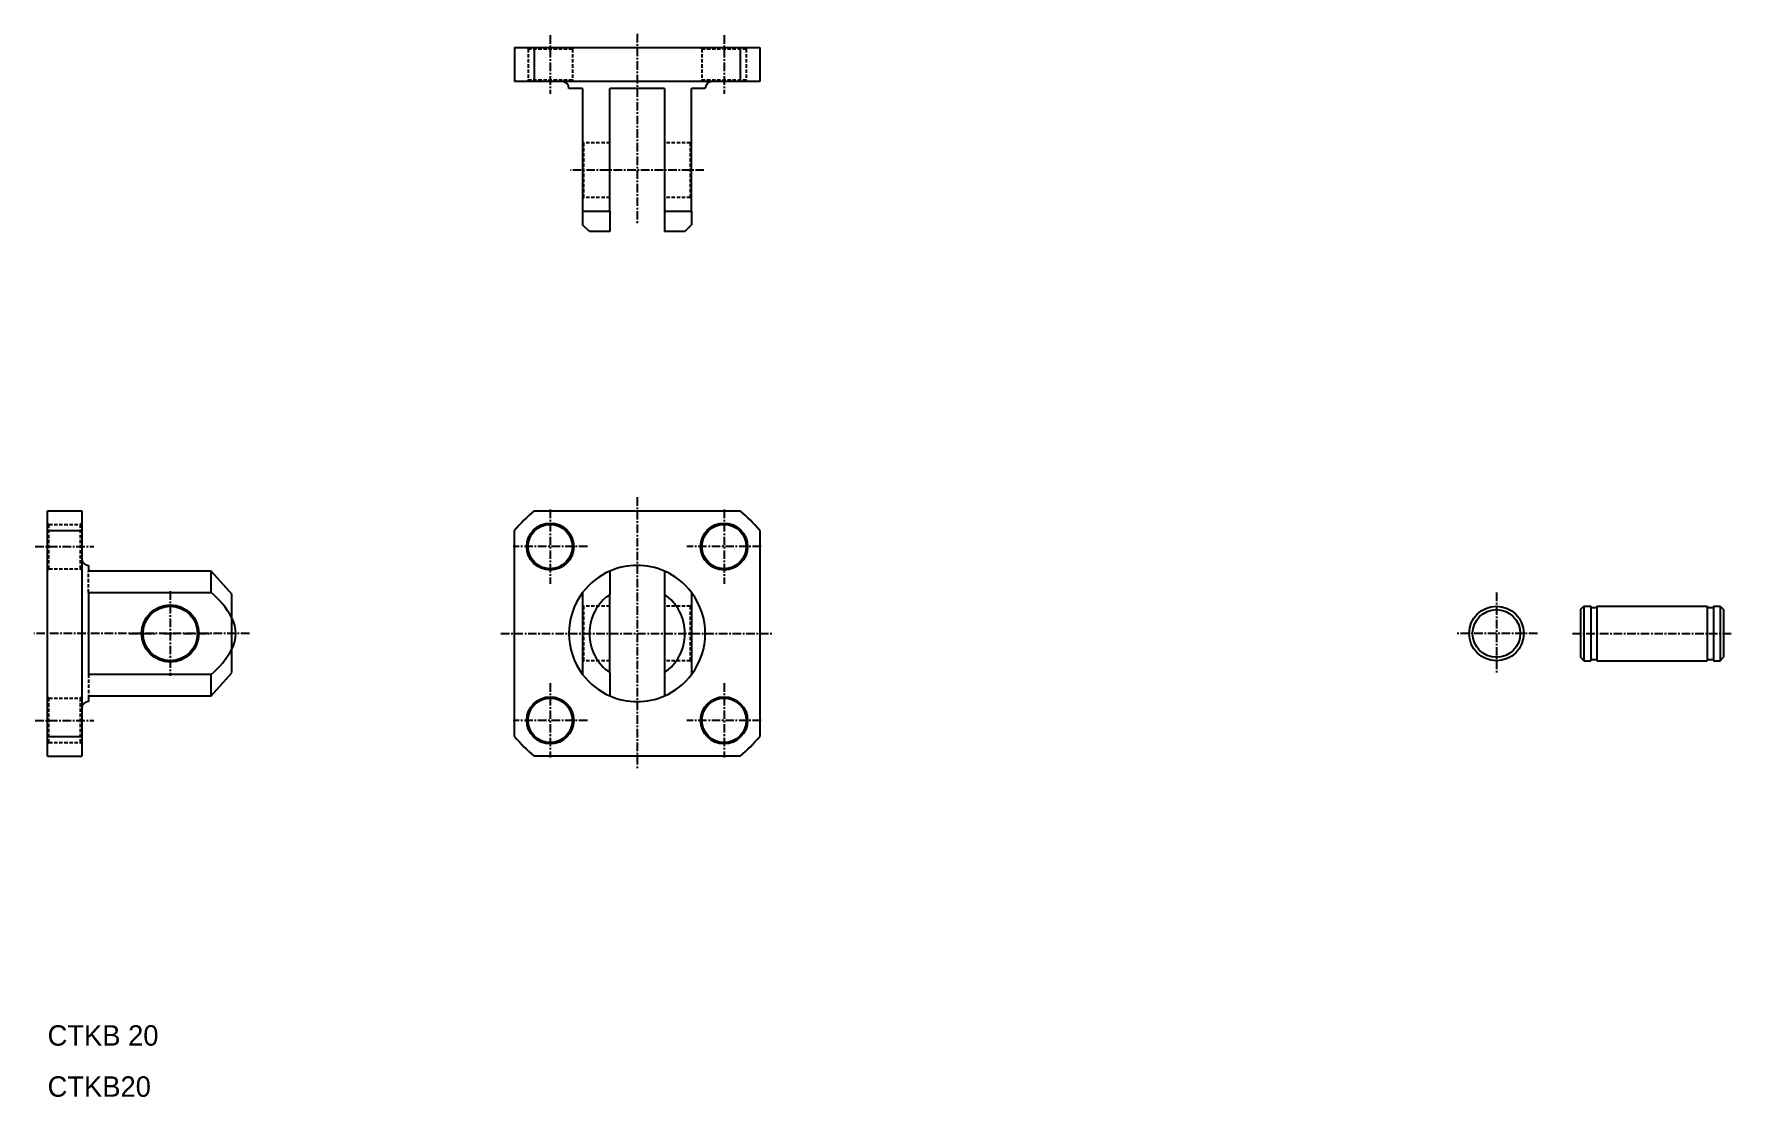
# Model space of a CAD drawing. Extents: x -2 to 247, y 0 to 156.
import ezdxf

# ---------------------------------------------------------------- set-up
doc = ezdxf.new("R2010")
doc.units = 0
doc.linetypes.add('CENTER', pattern=[2, 1.25, -0.25, 0.25, -0.25])
doc.linetypes.add('DASHED', pattern=[0.75, 0.5, -0.25])
doc.layers.get('0').update_dxf_attribs({"linetype": 'CONTINUOUS'})
doc.layers.add('CENTER', color=1, linetype='CENTER')

msp = doc.modelspace()

# ---------------------------------------------------------------- linework, layer by layer
at = {"color": 7, "linetype": 'CONTINUOUS'}
for p, q in [((68.5, 154), (68.5, 149)), ((68.5, 154), (104.5, 154)), ((71.39, 154), (71.39, 149)), ((101.6, 154), (101.6, 149)), ((104.5, 154), (104.5, 149)), ((104.5, 149), (68.5, 149)), ((78.5, 148), (76.5, 148)), ((78.5, 148), (78.5, 130)), ((82.5, 130), (82.5, 148)), ((90.5, 148), (82.5, 148)), ((90.5, 148), (90.5, 130)), ((94.5, 130), (94.5, 148)), ((96.5, 148), (94.5, 148)), ((78.5, 130), (82.5, 130)), ((78.5, 130), (78.5, 128)), ((82.5, 130), (82.5, 127)), ((90.5, 130), (94.5, 130)), ((90.5, 130), (90.5, 127)), ((94.5, 130), (94.5, 128)), ((79.5, 127), (78.5, 128)), ((93.5, 127), (94.5, 128)), ((82.5, 127), (79.5, 127)), ((93.5, 127), (90.5, 127)), ((0, 50), (0, 86)), ((0, 86), (5, 86)), ((5, 86), (5, 50)), ((71.39, 86), (101.6, 86)), ((0, 83.11), (5, 83.11)), ((68.5, 52.89), (68.5, 83.11)), ((104.5, 83.11), (104.5, 52.89)), ((6, 78), (6, 77.17)), ((24, 77.17), (6, 77.17)), ((24, 74), (24, 77.17)), ((24.01, 77.17), (27.02, 73.76)), ((82.5, 77.17), (82.5, 73.74)), ((90.5, 77.17), (90.5, 73.74)), ((6, 74), (24, 74)), ((6, 74), (6, 62)), ((27, 73.74), (27, 62.26)), ((78.5, 74), (78.5, 62)), ((82.5, 62.26), (82.5, 73.74)), ((90.5, 73.74), (90.5, 62.26)), ((94.5, 74), (94.5, 62)), ((224.91, 71.5), (225.41, 72)), ((224.91, 71.5), (224.91, 64.5)), ((225.41, 72), (225.41, 64)), ((225.41, 72), (226.41, 72)), ((226.41, 72), (226.41, 64)), ((226.41, 71.8), (227.31, 71.8)), ((227.31, 72), (227.31, 64)), ((227.31, 72), (243.51, 72)), ((243.51, 72), (243.51, 64)), ((243.51, 71.8), (244.41, 71.8)), ((244.41, 72), (245.41, 72)), ((244.41, 72), (244.41, 64)), ((245.41, 72), (245.41, 64)), ((245.41, 72), (245.91, 71.5)), ((245.91, 71.5), (245.91, 64.5)), ((225.41, 64), (224.91, 64.5)), ((225.41, 64), (226.41, 64)), ((226.41, 64.2), (227.31, 64.2)), ((227.31, 64), (243.51, 64)), ((243.51, 64.2), (244.41, 64.2)), ((244.41, 64), (245.41, 64)), ((245.41, 64), (245.91, 64.5)), ((24, 62), (6, 62)), ((24, 58.83), (24, 62)), ((24.01, 58.83), (27.02, 62.24)), ((82.5, 62.26), (82.5, 58.83)), ((90.5, 62.26), (90.5, 58.83)), ((6, 58.83), (24, 58.83)), ((6, 58.83), (6, 58)), ((0, 52.89), (5, 52.89)), ((0, 50), (5, 50)), ((101.6, 50), (71.39, 50))]:
    msp.add_line(p, q, dxfattribs=at)
at = {"color": 3, "linetype": 'DASHED'}
for p, q in [((70.5, 153.8), (70.3, 154)), ((70.5, 153.8), (70.5, 149.2)), ((70.5, 153.8), (77, 153.8)), ((77, 153.8), (77.2, 154)), ((77, 153.8), (77, 149.2)), ((96, 153.8), (95.8, 154)), ((96, 153.8), (102.5, 153.8)), ((96, 153.8), (96, 149.2)), ((102.5, 153.8), (102.7, 154)), ((102.5, 153.8), (102.5, 149.2)), ((70.5, 149.2), (70.3, 149)), ((77, 149.2), (70.5, 149.2)), ((77, 149.2), (77.2, 149)), ((96, 149.2), (95.8, 149)), ((102.5, 149.2), (96, 149.2)), ((102.5, 149.2), (102.7, 149)), ((78.7, 140), (78.5, 140.2)), ((78.7, 132), (78.7, 140)), ((82.5, 140), (78.7, 140)), ((94.3, 140), (90.5, 140)), ((94.3, 140), (94.5, 140.2)), ((94.3, 140), (94.3, 132)), ((78.7, 132), (78.5, 131.8)), ((82.5, 132), (78.7, 132)), ((94.3, 132), (90.5, 132)), ((94.3, 132), (94.5, 131.8)), ((0.2, 84), (0, 84.2)), ((0.2, 77.5), (0.2, 84)), ((0.2, 84), (4.8, 84)), ((4.8, 84), (5, 84.2)), ((4.8, 84), (4.8, 77.5)), ((0.2, 77.5), (0, 77.3)), ((0.2, 77.5), (4.8, 77.5)), ((4.8, 77.5), (5, 77.3)), ((6, 74), (6, 77.17)), ((78.7, 72), (78.5, 72.2)), ((78.7, 64), (78.7, 72)), ((82.5, 72), (78.7, 72)), ((94.3, 72), (90.5, 72)), ((94.3, 72), (94.5, 72.2)), ((94.3, 72), (94.3, 64)), ((78.7, 64), (78.5, 63.8)), ((82.5, 64), (78.7, 64)), ((94.3, 64), (90.5, 64)), ((94.3, 64), (94.5, 63.8)), ((6, 62), (6, 58.83)), ((0.2, 58.5), (0, 58.7)), ((0.2, 58.5), (4.8, 58.5)), ((0.2, 52), (0.2, 58.5)), ((4.8, 58.5), (5, 58.7)), ((4.8, 58.5), (4.8, 52)), ((0.2, 52), (0, 51.8)), ((0.2, 52), (4.8, 52)), ((4.8, 52), (5, 51.8))]:
    msp.add_line(p, q, dxfattribs=at)
at = {"color": 7, "linetype": 'CONTINUOUS'}
for centre, radius in [((73.75, 80.75), 3.45), ((73.75, 80.75), 3.25), ((99.25, 80.75), 3.45), ((99.25, 80.75), 3.25), ((18, 68), 4.2), ((18, 68), 4), ((212.58, 68), 4), ((212.58, 68), 3.5), ((73.75, 55.25), 3.45), ((73.75, 55.25), 3.25), ((99.25, 55.25), 3.45), ((99.25, 55.25), 3.25)]:
    msp.add_circle(centre, radius, dxfattribs=at)
for centre, radius, start, end in [((75.5, 148), 1, 0, 90), ((97.5, 148), 1, 90, 180), ((86.5, 68), 23.5, 130.0078, 139.9922), ((86.5, 68), 23.5, 40.0078, 49.9922), ((6, 79), 1, 180, 270), ((86.5, 68), 10, 66.4218, 113.5782), ((86.5, 68), 10, 113.5782, 143.1301), ((86.5, 68), 10, 36.8699, 66.4218), ((16.72, 64.95), 11.61, 27.5025, 51.2018), ((86.5, 68), 10, 143.1301, 216.8699), ((86.5, 68), 7, 124.8499, 235.1501), ((86.5, 68), 7, 304.8499, 55.1501), ((86.5, 68), 10, 323.1301, 36.8699), ((22.67, 68), 4.93, 332.0265, 27.9828), ((16.73, 71.05), 11.61, 308.7972, 332.5034), ((86.5, 68), 10, 216.8699, 246.4218), ((86.5, 68), 10, 293.5782, 323.1301), ((6, 57), 1, 90, 180), ((86.5, 68), 10, 246.4218, 293.5782), ((86.5, 68), 23.5, 220.0078, 229.9922), ((86.5, 68), 23.5, 310.0078, 319.9922)]:
    msp.add_arc(centre, radius, start, end, dxfattribs=at)
at = {"layer": 'CENTER', "color": 1, "linetype": 'CENTER'}
for p, q in [((73.75, 155.8), (73.75, 147.2)), ((86.5, 156), (86.5, 128)), ((99.25, 155.8), (99.25, 147.2)), ((96.3, 136), (76.7, 136)), ((86.5, 88), (86.5, 48)), ((73.75, 86.2), (73.75, 75.3)), ((99.25, 86.2), (99.25, 75.3)), ((-1.8, 80.75), (6.8, 80.75)), ((79.2, 80.75), (68.3, 80.75)), ((104.7, 80.75), (93.8, 80.75)), ((18, 74.2), (18, 61.8)), ((212.58, 74), (212.58, 62)), ((29.6, 68), (-2, 68)), ((12, 68), (16, 68)), ((17, 68), (19, 68)), ((20, 68), (24, 68)), ((66.5, 68), (106.5, 68)), ((218.58, 68), (206.58, 68)), ((223.76, 68), (247.15, 68)), ((73.75, 60.7), (73.75, 49.8)), ((99.25, 60.7), (99.25, 49.8)), ((-1.8, 55.25), (6.8, 55.25)), ((79.2, 55.25), (68.3, 55.25)), ((104.7, 55.25), (93.8, 55.25))]:
    msp.add_line(p, q, dxfattribs=at)

# ---------------------------------------------------------------- texts
for s, p in [('CTKB 20', (0, 7.5)), ('CTKB20', (0, 0))]:
    msp.add_text(s, height=3).set_placement(p)

doc.saveas('drawing.dxf')
